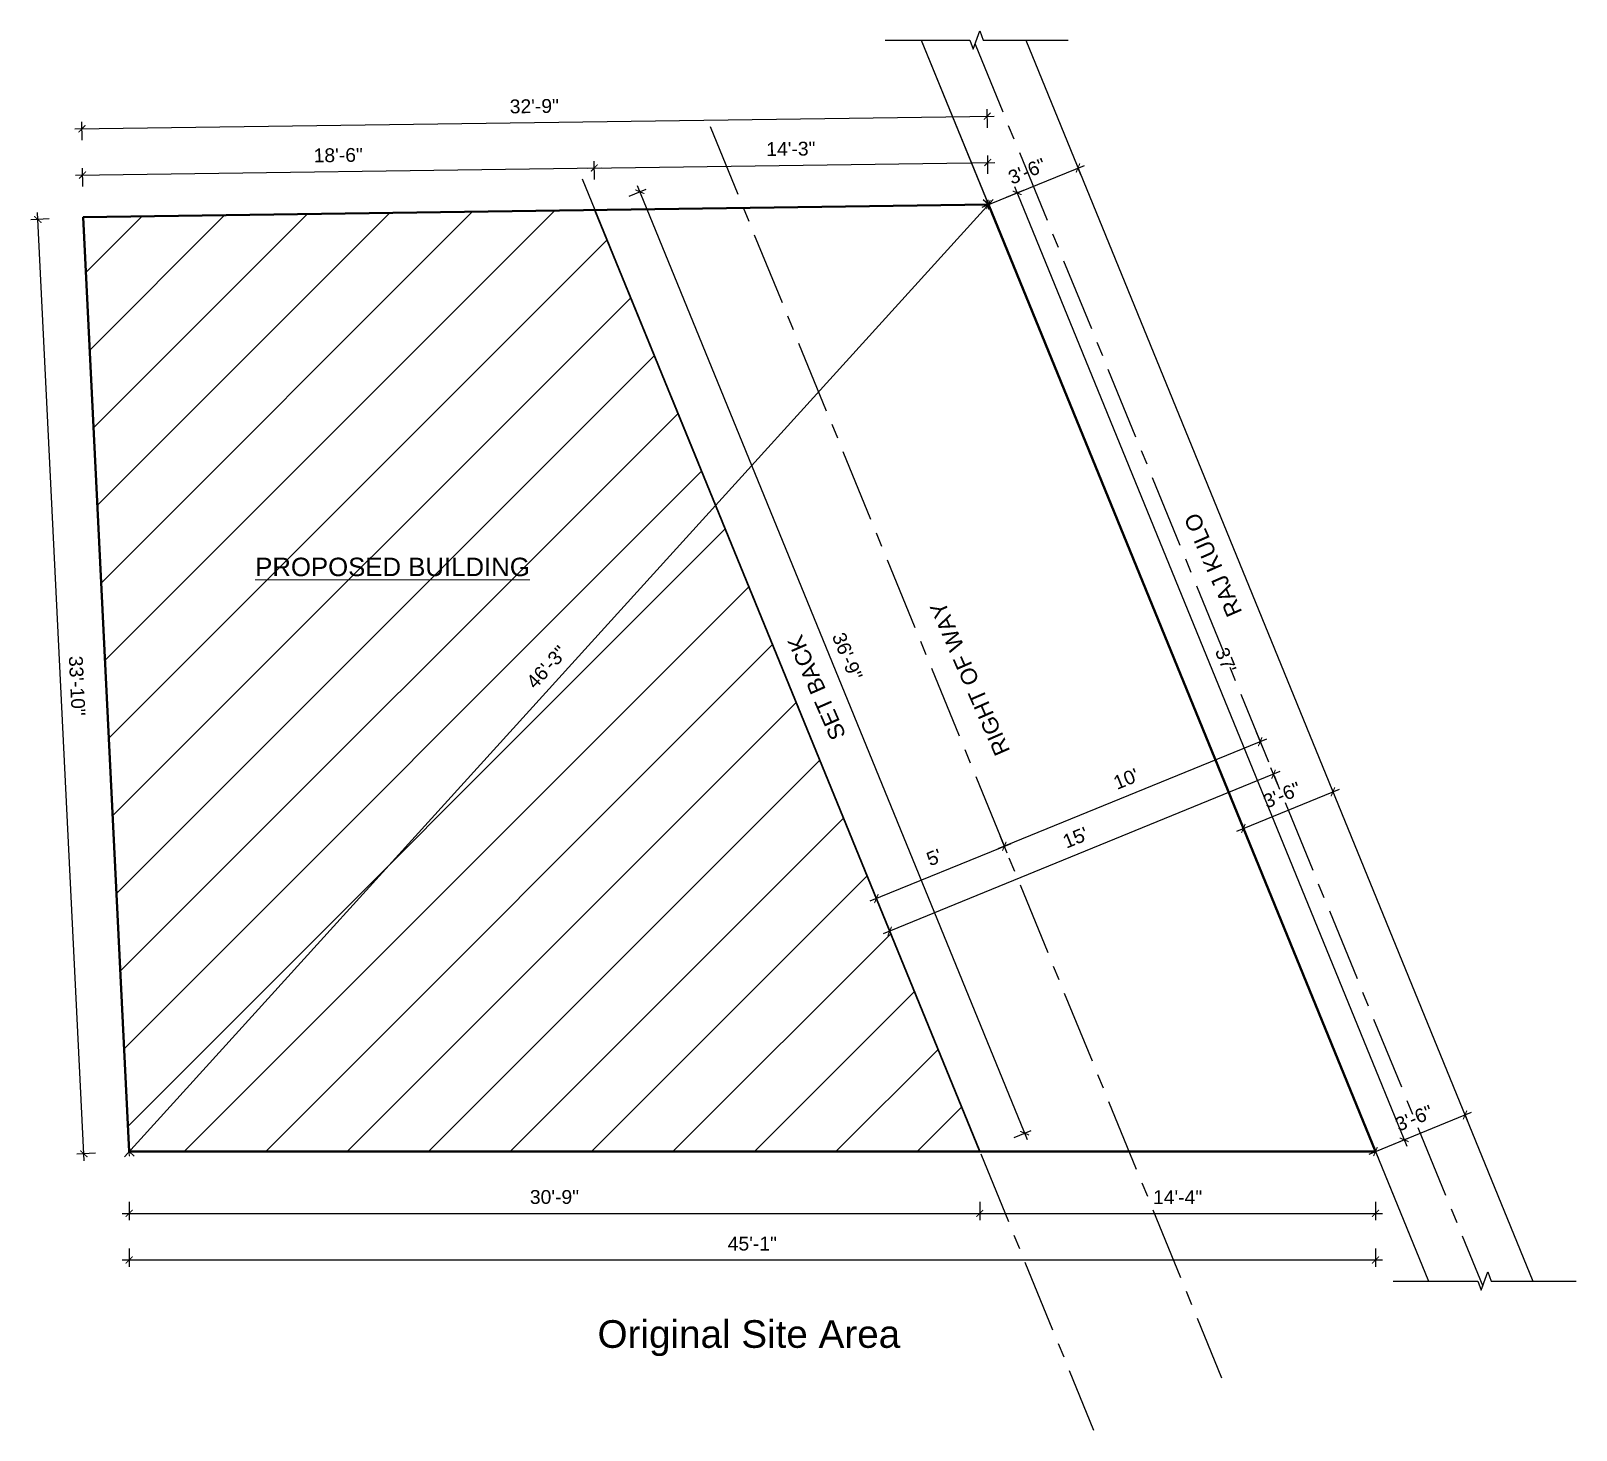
# Model space of a CAD drawing. Header units: inches. Extents: x -6683 to 26091, y -5972 to 4741.
# Drawn here: x 15950 to 16621, y -1287 to -680 of the extents above; entities that cross this region are included whole.
import ezdxf

# ---------------------------------------------------------------- set-up
doc = ezdxf.new("R2010")
doc.units = ezdxf.units.IN
doc.header["$MEASUREMENT"] = 0
doc.linetypes.add('CENTER', pattern=[50.8, 31.75, -6.35, 6.35, -6.35])
for name, color, linetype, lineweight in [('HATCH-.13', 8, 'Continuous', 13), ('Label', 7, 'Continuous', 13), ('road', 129, 'Continuous', 25), ('site', 11, 'Continuous', 40), ('Text', 7, 'Continuous', 13), ('WALL', 12, 'Continuous', 30), ('wall2', 1, 'Continuous', 15)]:
    doc.layers.add(name, color=color, linetype=linetype, lineweight=lineweight)
doc.styles.add('arial 1000', font='arial.ttf')
doc.styles.add('dim', font='arial.ttf', dxfattribs={"height": 7})
doc.styles.get("Standard").update_dxf_attribs({"font": 'arial.ttf'})
doc.dimstyles.new("1-8'", dxfattribs={"dimtxt": 6, "dimasz": 3, "dimexe": 3, "dimexo": 6, "dimgap": 4, "dimtad": 1, "dimdec": 0, "dimzin": 0, "dimdsep": 46, "dimlunit": 4, "dimtxsty": 'arial 1000', "dimblk": 'ARCHTICK', "dimcen": 8, "dimdle": 3, "dimclrt": 7, "dimazin": 0, "dimtfac": 1, "dimtdec": 0, "dimtix": 1, "dimtmove": 2, "dimatfit": 3, "dimfxl": 5, "dimfxlon": 1, "dimarcsym": 0})

# ---------------------------------------------------------------- blocks, each defined once
blk = doc.blocks.new('_ArchTick')
at = {"color": 0, "const_width": 0.15}
blk.add_lwpolyline([(-0.5, -0.5), (0.5, 0.5)], dxfattribs=at)
blk = doc.blocks.new('*D59')
at = {"layer": 'Defpoints', "color": 0, "transparency": 16777216}
for p in [(15992.77, -1166), (16533.77, -1166), (16533.77, -1213.05)]:
    blk.add_point(p, dxfattribs=at)
at = {"layer": 'wall2', "color": 0, "lineweight": -2, "transparency": 16777216}
for p, q in [((15989.77, -1213.05), (16536.77, -1213.05)), ((15992.77, -1208.05), (15992.77, -1216.05)), ((16533.77, -1208.05), (16533.77, -1216.05))]:
    blk.add_line(p, q, dxfattribs=at)
at = {"layer": 'wall2', "color": 0, "lineweight": -2, "transparency": 16777216, "xscale": 3, "yscale": 3, "zscale": 3, "rotation": 180}
blk.add_blockref('_ArchTick', (15992.77, -1213.05), dxfattribs=at)
at = {"layer": 'wall2', "color": 0, "lineweight": -2, "transparency": 16777216, "xscale": 3, "yscale": 3, "zscale": 3}
blk.add_blockref('_ArchTick', (16533.77, -1213.05), dxfattribs=at)
at = {"layer": 'wall2', "color": 7, "transparency": 16777216, "insert": (16263.27, -1205.99), "char_height": 6, "attachment_point": 5, "style": 'arial 1000'}
blk.add_mtext('45\'-1"', dxfattribs=at)
blk = doc.blocks.new('*D57')
at = {"layer": 'Defpoints', "color": 0, "transparency": 16777216}
for p in [(16365.22, -716.64), (16365.76, -755.01), (15972.79, -760.49)]:
    blk.add_point(p, dxfattribs=at)
at = {"layer": 'wall2', "color": 0, "lineweight": -2, "transparency": 16777216}
for p, q in [((15969.26, -722.15), (16368.22, -716.6)), ((16365.29, -721.64), (16365.18, -713.64)), ((15972.33, -727.11), (15972.22, -719.11))]:
    blk.add_line(p, q, dxfattribs=at)
at = {"layer": 'wall2', "color": 0, "lineweight": -2, "transparency": 16777216, "xscale": 3, "yscale": 3, "zscale": 3}
for p, rotation in [((16365.22, -716.64), 0.7981961418966613), ((15972.26, -722.11), 180.7981961418967)]:
    blk.add_blockref('_ArchTick', p, dxfattribs=dict(at, rotation=rotation))
at = {"layer": 'wall2', "color": 7, "transparency": 16777216, "insert": (16168.64, -712.31), "char_height": 6, "attachment_point": 5, "rotation": 0.7982, "style": 'arial 1000'}
blk.add_mtext('32\'-9"', dxfattribs=at)
blk = doc.blocks.new('*D58')
at = {"layer": 'Defpoints', "color": 0, "transparency": 16777216}
for p in [(15953.12, -761.46), (15972.79, -760.49), (15992.77, -1166)]:
    blk.add_point(p, dxfattribs=at)
at = {"layer": 'wall2', "color": 0, "lineweight": -2, "transparency": 16777216}
for p, q in [((15958.11, -761.21), (15950.12, -761.61)), ((15973.24, -1169.96), (15952.97, -758.46)), ((15978.09, -1166.72), (15970.1, -1167.11))]:
    blk.add_line(p, q, dxfattribs=at)
at = {"layer": 'wall2', "color": 0, "lineweight": -2, "transparency": 16777216, "xscale": 3, "yscale": 3, "zscale": 3}
for p, rotation in [((15953.12, -761.46), 92.82029601863843), ((15973.09, -1166.97), 272.8202960186384)]:
    blk.add_blockref('_ArchTick', p, dxfattribs=dict(at, rotation=rotation))
at = {"layer": 'wall2', "color": 7, "transparency": 16777216, "insert": (15970.16, -963.86), "char_height": 6, "attachment_point": 5, "rotation": 272.8203, "style": 'arial 1000'}
blk.add_mtext('33\'-10"', dxfattribs=at)
blk = doc.blocks.new('*D56')
at = {"layer": 'Defpoints', "color": 0, "transparency": 16777216}
for p in [(16365.76, -755.01), (16533.77, -1166), (16546.24, -1160.9)]:
    blk.add_point(p, dxfattribs=at)
at = {"layer": 'wall2', "color": 0, "lineweight": -2, "transparency": 16777216}
for p, q in [((16373.6, -751.81), (16381, -748.78)), ((16377.09, -747.14), (16547.38, -1163.68)), ((16541.61, -1162.79), (16549.02, -1159.76))]:
    blk.add_line(p, q, dxfattribs=at)
at = {"layer": 'wall2', "color": 0, "lineweight": -2, "transparency": 16777216, "xscale": 3, "yscale": 3, "zscale": 3}
for p, rotation in [((16378.23, -749.92), 112.2353333218295), ((16546.24, -1160.9), 292.2353333218295)]:
    blk.add_blockref('_ArchTick', p, dxfattribs=dict(at, rotation=rotation))
at = {"layer": 'wall2', "color": 7, "transparency": 16777216, "insert": (16468.77, -952.73), "char_height": 6, "attachment_point": 5, "rotation": 292.23533, "style": 'arial 1000'}
blk.add_mtext("37'", dxfattribs=at)
blk = doc.blocks.new('*D61')
at = {"layer": 'Defpoints', "color": 0, "transparency": 16777216}
for p in [(16572.65, -1150.1), (16572.65, -1150.1), (16533.77, -1166)]:
    blk.add_point(p, dxfattribs=at)
at = {"layer": 'wall2', "color": 0, "lineweight": -2, "transparency": 16777216}
for p, q in [((16530.99, -1167.13), (16575.43, -1148.97)), ((16572.65, -1150.1), (16573.78, -1152.88)), ((16533.77, -1166), (16534.91, -1168.77))]:
    blk.add_line(p, q, dxfattribs=at)
at = {"layer": 'wall2', "color": 0, "lineweight": -2, "transparency": 16777216, "xscale": 3, "yscale": 3, "zscale": 3}
for p, rotation in [((16572.65, -1150.1), 22.23533332182981), ((16533.77, -1166), 202.2353333218298)]:
    blk.add_blockref('_ArchTick', p, dxfattribs=dict(at, rotation=rotation))
at = {"layer": 'wall2', "color": 7, "transparency": 16777216, "insert": (16550.54, -1151.51), "char_height": 6, "attachment_point": 5, "rotation": 22.23533, "style": 'arial 1000'}
blk.add_mtext('3\'-6"', dxfattribs=at)
blk = doc.blocks.new('*D62')
at = {"layer": 'Defpoints', "color": 0, "transparency": 16777216}
for p in [(16404.63, -739.12), (16404.63, -739.12), (16365.76, -755.01)]:
    blk.add_point(p, dxfattribs=at)
at = {"layer": 'wall2', "color": 0, "lineweight": -2, "transparency": 16777216}
for p, q in [((16362.98, -756.15), (16407.41, -737.99)), ((16404.63, -739.12), (16405.77, -741.9)), ((16365.76, -755.01), (16366.89, -757.79))]:
    blk.add_line(p, q, dxfattribs=at)
at = {"layer": 'wall2', "color": 0, "lineweight": -2, "transparency": 16777216, "xscale": 3, "yscale": 3, "zscale": 3}
for p, rotation in [((16404.63, -739.12), 22.23533332182912), ((16365.76, -755.01), 202.2353333218291)]:
    blk.add_blockref('_ArchTick', p, dxfattribs=dict(at, rotation=rotation))
at = {"layer": 'wall2', "color": 7, "transparency": 16777216, "insert": (16382.52, -740.53), "char_height": 6, "attachment_point": 5, "rotation": 22.23533, "style": 'arial 1000'}
blk.add_mtext('3\'-6"', dxfattribs=at)
blk = doc.blocks.new('*D63')
at = {"layer": 'Defpoints', "color": 0, "transparency": 16777216}
for p in [(16365.76, -755.01), (15992.77, -1166), (15992.77, -1166)]:
    blk.add_point(p, dxfattribs=at)
at = {"layer": 'wall2', "color": 0, "lineweight": -2, "transparency": 16777216}
for p, q in [((16367.77, -752.79), (15990.76, -1168.22)), ((16365.76, -755.01), (16363.54, -753)), ((15992.77, -1166), (15994.99, -1168.01))]:
    blk.add_line(p, q, dxfattribs=at)
at = {"layer": 'wall2', "color": 0, "lineweight": -2, "transparency": 16777216, "xscale": 3, "yscale": 3, "zscale": 3}
for p, rotation in [((16365.76, -755.01), 47.7748711192255), ((15992.77, -1166), 227.7748711192255)]:
    blk.add_blockref('_ArchTick', p, dxfattribs=dict(at, rotation=rotation))
at = {"layer": 'wall2', "color": 7, "transparency": 16777216, "insert": (16174.03, -955.76), "char_height": 6, "attachment_point": 5, "rotation": 47.77487, "style": 'arial 1000'}
blk.add_mtext('46\'-3"', dxfattribs=at)
blk = doc.blocks.new('*D65')
at = {"layer": 'Defpoints', "color": 0, "transparency": 16777216}
for p in [(16469.2, -952.56), (16358.13, -997.97), (16372.66, -1033.51)]:
    blk.add_point(p, dxfattribs=at)
at = {"layer": 'wall2', "color": 0, "lineweight": -2, "transparency": 16777216}
for p, q in [((16481.84, -983.48), (16484.87, -990.88)), ((16486.51, -986.97), (16369.88, -1034.65)), ((16370.77, -1028.89), (16373.79, -1036.29))]:
    blk.add_line(p, q, dxfattribs=at)
at = {"layer": 'wall2', "color": 0, "lineweight": -2, "transparency": 16777216, "xscale": 3, "yscale": 3, "zscale": 3}
for p, rotation in [((16483.73, -988.1), 22.23533332182912), ((16372.66, -1033.51), 202.2353333218291)]:
    blk.add_blockref('_ArchTick', p, dxfattribs=dict(at, rotation=rotation))
at = {"layer": 'wall2', "color": 7, "transparency": 16777216, "insert": (16425.52, -1004.27), "char_height": 6, "attachment_point": 5, "rotation": 22.23533, "style": 'arial 1000'}
blk.add_mtext("10'", dxfattribs=at)
blk = doc.blocks.new('*D225')
at = {"layer": 'Defpoints', "color": 0, "transparency": 16777216}
for p in [(16493.8, -1012.72), (16322.9, -1070.37), (16327.18, -1080.84)]:
    blk.add_point(p, dxfattribs=at)
at = {"layer": 'wall2', "color": 0, "lineweight": -2, "transparency": 16777216}
for p, q in [((16492.29, -1001.12), (16320.13, -1071.5)), ((16491.41, -1006.88), (16488.38, -999.47)), ((16324.79, -1074.99), (16321.77, -1067.59))]:
    blk.add_line(p, q, dxfattribs=at)
at = {"layer": 'wall2', "color": 0, "lineweight": -2, "transparency": 16777216, "xscale": 3, "yscale": 3, "zscale": 3}
for p, rotation in [((16489.52, -1002.25), 22.23533332182904), ((16322.9, -1070.37), 202.2353333218291)]:
    blk.add_blockref('_ArchTick', p, dxfattribs=dict(at, rotation=rotation))
at = {"layer": 'wall2', "color": 7, "transparency": 16777216, "insert": (16403.54, -1029.77), "char_height": 6, "attachment_point": 5, "rotation": 22.23533, "style": 'arial 1000'}
blk.add_mtext("15'", dxfattribs=at)
blk = doc.blocks.new('*D226')
at = {"layer": 'Defpoints', "color": 0, "transparency": 16777216}
for p in [(16358.13, -997.97), (16308.81, -1035.9), (16317.12, -1056.22)]:
    blk.add_point(p, dxfattribs=at)
at = {"layer": 'wall2', "color": 0, "lineweight": -2, "transparency": 16777216}
for p, q in [((16375.43, -1032.38), (16314.34, -1057.35)), ((16370.77, -1028.89), (16373.79, -1036.29)), ((16315.23, -1051.59), (16318.25, -1058.99))]:
    blk.add_line(p, q, dxfattribs=at)
at = {"layer": 'wall2', "color": 0, "lineweight": -2, "transparency": 16777216, "xscale": 3, "yscale": 3, "zscale": 3}
for p, rotation in [((16372.66, -1033.51), 22.23533332182896), ((16317.12, -1056.22), 202.235333321829)]:
    blk.add_blockref('_ArchTick', p, dxfattribs=dict(at, rotation=rotation))
at = {"layer": 'wall2', "color": 7, "transparency": 16777216, "insert": (16342.22, -1038.34), "char_height": 6, "attachment_point": 5, "rotation": 22.23533, "style": 'arial 1000'}
blk.add_mtext("5'", dxfattribs=at)
blk = doc.blocks.new('*D227')
at = {"layer": 'Defpoints', "color": 0, "transparency": 16777216}
for p in [(16512.55, -1003.08), (16515.31, -1009.85), (16473.67, -1018.98)]:
    blk.add_point(p, dxfattribs=at)
at = {"layer": 'wall2', "color": 0, "lineweight": -2, "transparency": 16777216}
for p, q in [((16473.66, -1026.88), (16518.09, -1008.71)), ((16514.82, -1008.64), (16516.45, -1012.63)), ((16475.94, -1024.53), (16477.57, -1028.52))]:
    blk.add_line(p, q, dxfattribs=at)
at = {"layer": 'wall2', "color": 0, "lineweight": -2, "transparency": 16777216, "xscale": 3, "yscale": 3, "zscale": 3}
for p, rotation in [((16515.31, -1009.85), 22.23533332182981), ((16476.43, -1025.74), 202.2353333218298)]:
    blk.add_blockref('_ArchTick', p, dxfattribs=dict(at, rotation=rotation))
at = {"layer": 'wall2', "color": 7, "transparency": 16777216, "insert": (16493.2, -1011.26), "char_height": 6, "attachment_point": 5, "rotation": 22.23533, "style": 'arial 1000'}
blk.add_mtext('3\'-6"', dxfattribs=at)
blk = doc.blocks.new('*D228')
at = {"layer": 'Defpoints', "color": 0, "transparency": 16777216}
for p in [(16194.7, -739.09), (16194.96, -757.39), (15972.79, -760.49)]:
    blk.add_point(p, dxfattribs=at)
at = {"layer": 'wall2', "color": 0, "lineweight": -2, "transparency": 16777216}
for p, q in [((16194.77, -744.09), (16194.66, -736.09)), ((15969.54, -742.23), (16197.7, -739.05)), ((15972.61, -747.18), (15972.5, -739.18))]:
    blk.add_line(p, q, dxfattribs=at)
at = {"layer": 'wall2', "color": 0, "lineweight": -2, "transparency": 16777216, "xscale": 3, "yscale": 3, "zscale": 3}
for p, rotation in [((16194.7, -739.09), 0.7981961418966739), ((15972.54, -742.18), 180.7981961418967)]:
    blk.add_blockref('_ArchTick', p, dxfattribs=dict(at, rotation=rotation))
at = {"layer": 'wall2', "color": 7, "transparency": 16777216, "insert": (16083.52, -733.57), "char_height": 6, "attachment_point": 5, "rotation": 0.7982, "style": 'arial 1000'}
blk.add_mtext('18\'-6"', dxfattribs=at)
blk = doc.blocks.new('*D229')
at = {"layer": 'Defpoints', "color": 0, "transparency": 16777216}
for p in [(16365.5, -736.71), (16194.96, -757.39), (16365.76, -755.01)]:
    blk.add_point(p, dxfattribs=at)
at = {"layer": 'wall2', "color": 0, "lineweight": -2, "transparency": 16777216}
for p, q in [((16191.7, -739.13), (16368.5, -736.67)), ((16194.77, -744.09), (16194.66, -736.09)), ((16365.57, -741.71), (16365.46, -733.71))]:
    blk.add_line(p, q, dxfattribs=at)
at = {"layer": 'wall2', "color": 0, "lineweight": -2, "transparency": 16777216, "xscale": 3, "yscale": 3, "zscale": 3}
for p, rotation in [((16194.7, -739.09), 180.7981961418967), ((16365.5, -736.71), 0.7981961418966484)]:
    blk.add_blockref('_ArchTick', p, dxfattribs=dict(at, rotation=rotation))
at = {"layer": 'wall2', "color": 7, "transparency": 16777216, "insert": (16280, -730.83), "char_height": 6, "attachment_point": 5, "rotation": 0.7982, "style": 'arial 1000'}
blk.add_mtext('14\'-3"', dxfattribs=at)
blk = doc.blocks.new('*D230')
at = {"layer": 'Defpoints', "color": 0, "transparency": 16777216}
for p in [(15992.77, -1166), (16362, -1166), (16362, -1192.82)]:
    blk.add_point(p, dxfattribs=at)
at = {"layer": 'wall2', "color": 0, "lineweight": -2, "transparency": 16777216}
for p, q in [((15989.77, -1192.82), (16365, -1192.82)), ((15992.77, -1187.82), (15992.77, -1195.82)), ((16362, -1187.82), (16362, -1195.82))]:
    blk.add_line(p, q, dxfattribs=at)
at = {"layer": 'wall2', "color": 0, "lineweight": -2, "transparency": 16777216, "xscale": 3, "yscale": 3, "zscale": 3, "rotation": 180}
blk.add_blockref('_ArchTick', (15992.77, -1192.82), dxfattribs=at)
at = {"layer": 'wall2', "color": 0, "lineweight": -2, "transparency": 16777216, "xscale": 3, "yscale": 3, "zscale": 3}
blk.add_blockref('_ArchTick', (16362, -1192.82), dxfattribs=at)
at = {"layer": 'wall2', "color": 7, "transparency": 16777216, "insert": (16177.38, -1185.75), "char_height": 6, "attachment_point": 5, "style": 'arial 1000'}
blk.add_mtext('30\'-9"', dxfattribs=at)
blk = doc.blocks.new('*D231')
at = {"layer": 'Defpoints', "color": 0, "transparency": 16777216}
for p in [(16362, -1166), (16533.77, -1166), (16533.77, -1192.82)]:
    blk.add_point(p, dxfattribs=at)
at = {"layer": 'wall2', "color": 0, "lineweight": -2, "transparency": 16777216}
for p, q in [((16359, -1192.82), (16536.77, -1192.82)), ((16362, -1187.82), (16362, -1195.82)), ((16533.77, -1187.82), (16533.77, -1195.82))]:
    blk.add_line(p, q, dxfattribs=at)
at = {"layer": 'wall2', "color": 0, "lineweight": -2, "transparency": 16777216, "xscale": 3, "yscale": 3, "zscale": 3, "rotation": 180}
blk.add_blockref('_ArchTick', (16362, -1192.82), dxfattribs=at)
at = {"layer": 'wall2', "color": 0, "lineweight": -2, "transparency": 16777216, "xscale": 3, "yscale": 3, "zscale": 3}
blk.add_blockref('_ArchTick', (16533.77, -1192.82), dxfattribs=at)
at = {"layer": 'wall2', "color": 7, "transparency": 16777216, "insert": (16447.88, -1185.81), "char_height": 6, "attachment_point": 5, "style": 'arial 1000'}
blk.add_mtext('14\'-4"', dxfattribs=at)
blk = doc.blocks.new('*D232')
at = {"layer": 'Defpoints', "color": 0, "transparency": 16777216}
for p in [(16194.96, -757.39), (16381.49, -1158.03), (16362, -1166)]:
    blk.add_point(p, dxfattribs=at)
at = {"layer": 'wall2', "color": 0, "lineweight": -2, "transparency": 16777216}
for p, q in [((16209.82, -751.32), (16217.23, -748.29)), ((16213.32, -746.65), (16382.63, -1160.8)), ((16376.87, -1159.92), (16384.27, -1156.89))]:
    blk.add_line(p, q, dxfattribs=at)
at = {"layer": 'wall2', "color": 0, "lineweight": -2, "transparency": 16777216, "xscale": 3, "yscale": 3, "zscale": 3}
for p, rotation in [((16214.45, -749.42), 112.2353333218291), ((16381.49, -1158.03), 292.2353333218291)]:
    blk.add_blockref('_ArchTick', p, dxfattribs=dict(at, rotation=rotation))
at = {"layer": 'wall2', "color": 7, "transparency": 16777216, "insert": (16304.51, -951.05), "char_height": 6, "attachment_point": 5, "rotation": 292.23533, "style": 'arial 1000'}
blk.add_mtext('36\'-9"', dxfattribs=at)

msp = doc.modelspace()

# ---------------------------------------------------------------- hatches: boundary and pattern name
at = {"layer": 'HATCH-.13'}
h = msp.add_hatch(dxfattribs=at)
h.set_pattern_fill('ANSI31', color=256, scale=200, style=0)
h.paths.add_polyline_path([(16194.96, -757.39), (15972.79, -760.49), (15992.77, -1166), (16362, -1166)])
h.paths.add_polyline_path([(16170.56, -968.86), (16186.93, -950.83), (16177.77, -942.52), (16161.41, -960.55)], flags=24)
h.paths.add_polyline_path([(16045.38, -920.76), (16168.62, -920.76), (16168.62, -904.27), (16045.38, -904.27)], flags=24)

# ---------------------------------------------------------------- linework, layer by layer
for p, q in [((16336.56, -683.6), (16556.75, -1222.2)), ((16365.76, -755.01), (16533.77, -1166)), ((15992.77, -1166), (16533.77, -1166))]:
    msp.add_line(p, q)
msp.add_lwpolyline([(15992.77, -1166), (15972.79, -760.49), (16365.76, -755.01)])
at = {"layer": 'road'}
for p, q in [((16336.56, -683.6), (16365.76, -755.01)), ((16381.94, -683.6), (16602.12, -1222.2)), ((16533.77, -1166), (16556.75, -1222.2))]:
    msp.add_line(p, q, dxfattribs=at)
at = {"layer": 'road', "linetype": 'CENTER'}
for p, q in [((16359.97, -685.37), (16580.33, -1224.38)), ((16244.92, -721.06), (16466.96, -1264.19)), ((16189.39, -743.77), (16411.42, -1286.89))]:
    msp.add_line(p, q, dxfattribs=at)
at = {"layer": 'road'}
for points in [[(16320.88, -683.6), (16357.72, -683.6), (16359.17, -687.58), (16362.07, -679.62), (16363.52, -683.6), (16400.36, -683.6)], [(16541.38, -1222.2), (16578.22, -1222.2), (16579.67, -1226.18), (16582.57, -1218.22), (16584.02, -1222.2), (16620.86, -1222.2)]]:
    msp.add_lwpolyline(points, dxfattribs=at)
at = {"layer": 'site'}
msp.add_lwpolyline([(15972.79, -760.49), (16365.76, -755.01), (16533.77, -1166), (15992.77, -1166), (15972.79, -760.49)], dxfattribs=at)
at = {"layer": 'WALL'}
msp.add_lwpolyline([(16362, -1166), (16194.96, -757.39), (15972.79, -760.49), (15992.77, -1166), (16362, -1166)], dxfattribs=at)

# ---------------------------------------------------------------- texts
at = {"layer": 'Label', "color": 1, "linetype": 'ByBlock', "insert": (16107.08, -908.25), "char_height": 8, "width": 137.0903, "attachment_point": 2, "style": 'dim'}
msp.add_mtext('{\\LPROPOSED BUILDING}', dxfattribs=at)
at = {"layer": 'Label', "color": 5, "linetype": 'ByBlock', "insert": (16196.09, -1239.19), "char_height": 12, "attachment_point": 1, "style": 'dim'}
msp.add_mtext_dynamic_manual_height_columns('Original Site Area', width=413.3355, gutter_width=1, heights=[0], dxfattribs=at)
at = {"layer": 'Text', "char_height": 7, "width": 440.957, "attachment_point": 2, "rotation": 113.69315}
for s, insert in [('RAJ KULO', (16460.04, -912.84)), ('RIGHT OF WAY', (16354.51, -962.16)), ('SET BACK', (16287.96, -966.07))]:
    msp.add_mtext(s, dxfattribs=dict(at, insert=insert))

# ---------------------------------------------------------------- dimensions: what is measured, and where the dimension line sits
at = {"layer": 'wall2'}
for p1, p2, distance, picture, middle in [((15972.79, -760.49), (16365.76, -755.01), 38.38, '*D57', (16168.64, -712.31)), ((15972.79, -760.49), (16194.96, -757.39), 18.31, '*D228', (16083.52, -733.57)), ((16365.76, -755.01), (16404.63, -739.12), 0, '*D62', (16382.52, -740.53)), ((16194.96, -757.39), (16362, -1166), 21.06, '*D232', (16304.51, -951.05)), ((16365.76, -755.01), (16533.77, -1166), 13.47, '*D56', (16468.77, -952.73)), ((16365.76, -755.01), (15992.77, -1166), 0, '*D63', (16174.03, -955.76)), ((15992.77, -1166), (15972.79, -760.49), 19.7, '*D58', (15970.16, -963.86)), ((16469.2, -952.56), (16358.13, -997.97), 38.4, '*D65', (16425.52, -1004.27)), ((16493.8, -1012.72), (16327.18, -1080.84), -11.31, '*D225', (16403.54, -1029.77)), ((16473.67, -1018.98), (16512.55, -1003.08), -7.31, '*D227', (16493.2, -1011.26)), ((16533.77, -1166), (16572.65, -1150.1), 0, '*D61', (16550.54, -1151.51)), ((15992.77, -1166), (16533.77, -1166), -47.06, '*D59', (16263.27, -1205.99)), ((15992.77, -1166), (16362, -1166), -26.82, '*D230', (16177.38, -1185.75))]:
    dim = msp.add_aligned_dim(p1=p1, p2=p2, distance=distance, dimstyle="1-8'", dxfattribs=at)
    dim.commit()
    dim.dimension.update_dxf_attribs({"geometry": picture, "text_midpoint": middle})
for base, p1, p2, angle, picture, middle in [((16365.5, -736.71), (16194.96, -757.39), (16365.76, -755.01), 180.7982, '*D229', (16280, -730.83)), ((16317.12, -1056.22), (16358.13, -997.97), (16308.81, -1035.9), 22.23533, '*D226', (16342.22, -1038.34)), ((16533.77, -1192.82), (16362, -1166), (16533.77, -1166), 180, '*D231', (16447.88, -1185.81))]:
    dim = msp.add_linear_dim(base=base, p1=p1, p2=p2, angle=angle, dimstyle="1-8'", dxfattribs=at)
    dim.commit()
    dim.dimension.update_dxf_attribs({"geometry": picture, "text_midpoint": middle})

doc.saveas('drawing.dxf')
